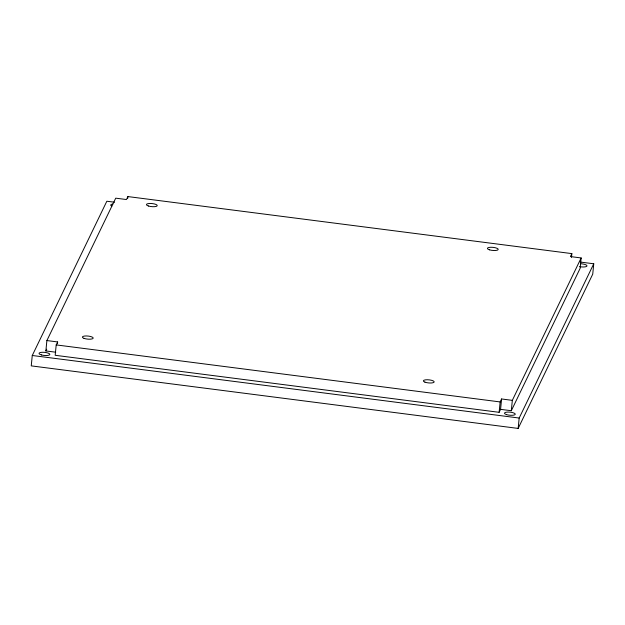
<?xml version="1.0" encoding="UTF-8"?>
<svg xmlns="http://www.w3.org/2000/svg" width="625" height="625" viewBox="0 0 625 625"><rect width="100%" height="100%" fill="white"/><g stroke="black" fill="none" stroke-linecap="round" stroke-linejoin="round"><path stroke-width="0.94" d="M114.578 202.227L106.836 201.234L32.266 355.492L31.25 365.875L518.164 428.422L592.734 274.164L593.75 263.781L580.195 262.039M55.719 352.203L45.875 350.938L46.891 340.562L115.727 198.164L126.469 199.547L127.898 196.578L571.852 253.609L571.484 257.383M46.891 340.562L57.633 341.938L56.203 344.906L55.18 355.289L499.133 412.312L500.57 409.352L501.586 398.969L512.328 400.352L581.156 257.953L570.422 256.57L571.852 253.609M57.453 343.828L57.633 341.938M127.719 198.469L127.898 196.578M499.133 412.312L500.156 401.938L501.586 398.969M500.57 409.352L511.312 410.727L512.328 400.352M518.164 428.422L519.18 418.039L593.75 263.781M581.156 257.953L580.141 268.336L511.312 410.727M45.875 350.938L46.727 349.18M56.203 344.906L500.156 401.938M32.266 355.492L519.18 418.039M580.891 263.758A5.445 1.555 5.6 0 1 586.945 266.062A5.445 1.555 5.6 0 1 579.484 266.617M111.836 206.141A5.445 1.555 5.6 0 1 112.852 204.039M506.57 414.633A5.445 1.555 5.6 0 0 515.242 414.383A5.445 1.555 5.6 0 0 507.812 412.063A5.445 1.555 5.6 0 0 506.57 414.633M41.445 354.938A5.445 1.555 5.6 0 0 49.852 354.492A5.445 1.555 5.6 0 0 42.039 352.289A5.445 1.555 5.6 0 0 41.445 354.938M424.898 382.125A5.445 1.555 5.6 0 0 433.992 382.273A5.445 1.555 5.6 0 0 427.438 379.75A5.445 1.555 5.6 0 0 424.898 382.125M84.016 338.359A5.445 1.555 5.6 0 0 93.047 338.438A5.445 1.555 5.6 0 0 86.312 335.945A5.445 1.555 5.6 0 0 84.016 338.359M148.484 206.016A5.445 1.555 5.6 0 0 157.195 205.797A5.445 1.555 5.6 0 0 149.82 203.461A5.445 1.555 5.6 0 0 148.484 206.016M489.508 249.836A5.445 1.555 5.6 0 0 498.187 249.586A5.445 1.555 5.6 0 0 490.75 247.266A5.445 1.555 5.6 0 0 489.508 249.836"/></g></svg>
